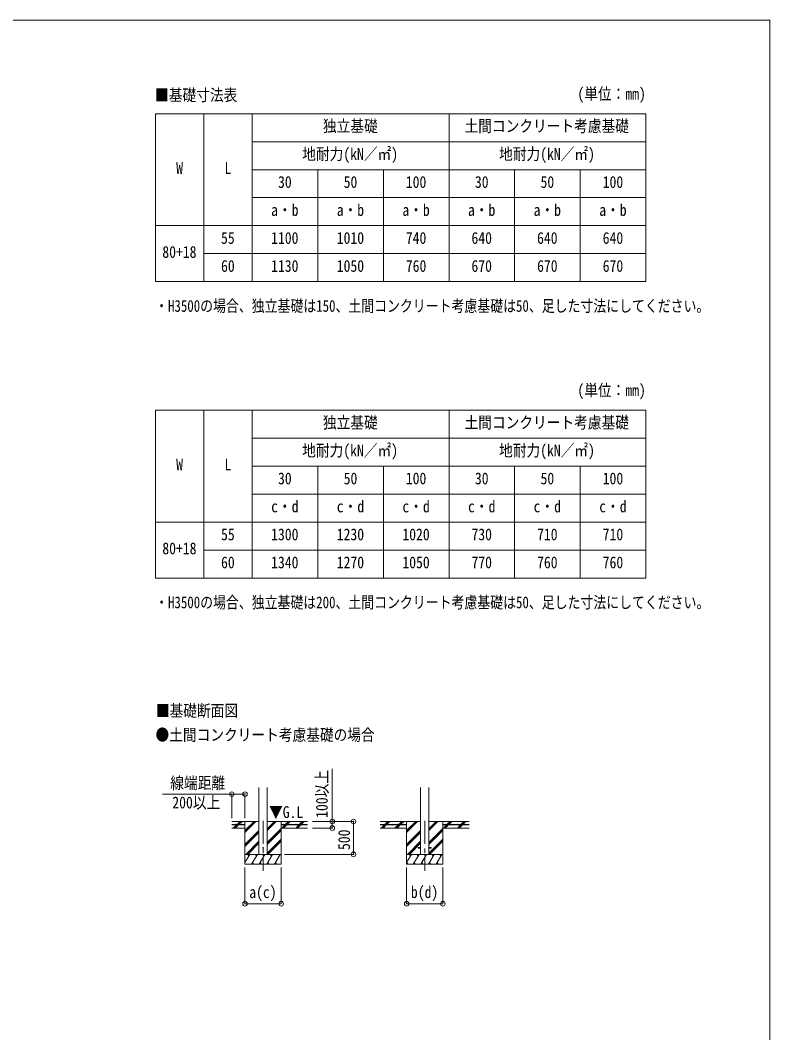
# Model space of a CAD drawing. Units: millimetres at full size, sheet at 1:70; details may follow other scales. Extents: x -19675 to 19675, y -13580 to 13580.
# Drawn here: x 7292 to 18685, y -1806 to 13580 of the extents above; entities that cross this region are included whole.
import ezdxf
from ezdxf.enums import TextEntityAlignment as Align

# ---------------------------------------------------------------- set-up
doc = ezdxf.new("R2010")
doc.units = ezdxf.units.MM
doc.header["$LTSCALE"] = 70
doc.header["$PDMODE"] = 32
doc.header["$PDSIZE"] = 70
doc.linetypes.add('CHAIN1', pattern=[8, 5, -1, 1, -1])
for name, color, linetype, lineweight in [('0-D', 7, 'Continuous', 9), ('0-E', 7, 'Continuous', 9), ('F-0', 7, 'Continuous', 9)]:
    doc.layers.add(name, color=color, linetype=linetype, lineweight=lineweight)
doc.styles.add('ＭＳ ゴシック', font='')
doc.styles.get('ＭＳ ゴシック').set_extended_font_data('MS Gothic')

msp = doc.modelspace()

# ---------------------------------------------------------------- linework, layer by layer
at = {"layer": '0-D'}
for p, q in [((9347.24, 12159.96), (16802.24, 12159.96)), ((9347.24, 12159.96), (9347.24, 9608.46)), ((10082.24, 12159.96), (10082.24, 9608.46)), ((10817.24, 12159.96), (10817.24, 9608.46)), ((13809.74, 12159.96), (13809.74, 9608.46)), ((16802.24, 12159.96), (16802.24, 9608.46)), ((10817.24, 11734.71), (16802.24, 11734.71)), ((10817.24, 11309.46), (16802.24, 11309.46)), ((11814.74, 11309.46), (11814.74, 9608.46)), ((12812.24, 11309.46), (12812.24, 9608.46)), ((14807.24, 11309.46), (14807.24, 9608.46)), ((15804.74, 11309.46), (15804.74, 9608.46)), ((10817.24, 10884.21), (16802.24, 10884.21)), ((9347.24, 10458.96), (16802.24, 10458.96)), ((10082.24, 10033.71), (16802.24, 10033.71)), ((9347.24, 9608.46), (16802.24, 9608.46)), ((9347.24, 7655.23), (16802.24, 7655.23)), ((9347.24, 7655.23), (9347.24, 5103.73)), ((10082.24, 7655.23), (10082.24, 5103.73)), ((10817.24, 7655.23), (10817.24, 5103.73)), ((13809.74, 7655.23), (13809.74, 5103.73)), ((16802.24, 7655.23), (16802.24, 5103.73)), ((10817.24, 7229.98), (16802.24, 7229.98)), ((10817.24, 6804.73), (16802.24, 6804.73)), ((11814.74, 6804.73), (11814.74, 5103.73)), ((12812.24, 6804.73), (12812.24, 5103.73)), ((14807.24, 6804.73), (14807.24, 5103.73)), ((15804.74, 6804.73), (15804.74, 5103.73)), ((10817.24, 6379.48), (16802.24, 6379.48)), ((9347.24, 5954.23), (16802.24, 5954.23)), ((10082.24, 5528.98), (16802.24, 5528.98)), ((9347.24, 5103.73), (16802.24, 5103.73))]:
    msp.add_line(p, q, dxfattribs=at)
at = {"layer": '0-E', "color": 6}
for p, q in [((12034.4, 2203.26), (12034.4, 1304.76)), ((10508.4, 1820.01), (10508.4, 1454.76)), ((10708.4, 1820.01), (10508.4, 1820.01)), ((10708.4, 1820.01), (10708.4, 1454.76)), ((12358.4, 1404.76), (11733.4, 1404.76)), ((12034.4, 1304.76), (11733.4, 1304.76)), ((10708.4, 154.76), (10708.4, 704.76)), ((11258.4, 154.76), (11258.4, 704.76)), ((13165.79, 154.76), (13165.79, 704.76)), ((13715.79, 154.76), (13715.79, 704.76)), ((10708.4, 154.76), (11258.4, 154.76)), ((13165.79, 154.76), (13715.79, 154.76))]:
    msp.add_line(p, q, dxfattribs=at)
at = {"layer": '0-E', "color": 4}
for p, q in [((10920.9, 904.76), (10920.9, 1922.85)), ((11045.9, 904.76), (11045.9, 1922.85)), ((13378.29, 1922.85), (13378.29, 904.76)), ((13503.29, 1922.85), (13503.29, 904.76)), ((13340.79, 1009.26), (13340.79, 1000.26)), ((13340.79, 1009.26), (13378.29, 1009.26)), ((13340.79, 1000.26), (13378.29, 1000.26)), ((13503.29, 1009.26), (13540.79, 1009.26)), ((13503.29, 1000.26), (13540.79, 1000.26)), ((13540.79, 1009.26), (13540.79, 1000.26))]:
    msp.add_line(p, q, dxfattribs=at)
at = {"layer": '0-E', "color": 6, "lineweight": 18}
msp.add_line((10508.4, 1820.01), (9455.56, 1820.01), dxfattribs=at)
at = {"layer": '0-E'}
for p, q in [((10920.9, 1404.76), (10508.4, 1404.76)), ((10587.37, 1357.26), (10634.87, 1404.76)), ((10601.51, 1357.26), (10649.01, 1404.76)), ((10615.65, 1357.26), (10663.15, 1404.76)), ((10708.4, 1404.76), (10708.4, 754.76)), ((10708.4, 1237.88), (10875.28, 1404.76)), ((10708.4, 1252.02), (10861.14, 1404.76)), ((10708.4, 1266.16), (10847, 1404.76)), ((11045.9, 1267.01), (11183.65, 1404.76)), ((11045.9, 1281.15), (11169.51, 1404.76)), ((11045.9, 1295.29), (11155.37, 1404.76)), ((11045.9, 1404.76), (11658.4, 1404.76)), ((11258.4, 1404.76), (11258.4, 754.76)), ((11320, 1357.26), (11367.5, 1404.76)), ((11334.14, 1357.26), (11381.64, 1404.76)), ((11348.28, 1357.26), (11395.78, 1404.76)), ((11532.13, 1357.26), (11579.63, 1404.76)), ((11546.27, 1357.26), (11593.77, 1404.76)), ((11560.41, 1357.26), (11607.91, 1404.76)), ((13378.29, 1404.76), (12765.79, 1404.76)), ((12832.62, 1357.26), (12880.12, 1404.76)), ((12851.62, 1362.11), (12894.26, 1404.76)), ((12860.91, 1357.26), (12908.41, 1404.76)), ((13044.75, 1357.26), (13092.25, 1404.76)), ((13058.9, 1357.26), (13106.4, 1404.76)), ((13073.04, 1357.26), (13120.54, 1404.76)), ((13165.79, 1404.76), (13165.79, 754.76)), ((13165.79, 1237.88), (13332.67, 1404.76)), ((13165.79, 1252.02), (13318.53, 1404.76)), ((13165.79, 1266.16), (13304.39, 1404.76)), ((13503.29, 1267.01), (13641.04, 1404.76)), ((13503.29, 1281.15), (13626.9, 1404.76)), ((13503.29, 1295.29), (13612.75, 1404.76)), ((13503.29, 1404.76), (14115.79, 1404.76)), ((13715.79, 1404.76), (13715.79, 754.76)), ((13777.39, 1357.26), (13824.89, 1404.76)), ((13791.53, 1357.26), (13839.03, 1404.76)), ((13805.67, 1357.26), (13853.17, 1404.76)), ((13989.52, 1357.26), (14037.02, 1404.76)), ((14003.66, 1357.26), (14051.16, 1404.76)), ((14017.8, 1357.26), (14065.3, 1404.76)), ((10708.4, 1304.76), (10508.4, 1304.76)), ((10536.27, 1306.16), (10582.37, 1352.26)), ((10549.01, 1304.76), (10596.51, 1352.26)), ((10563.15, 1304.76), (10610.65, 1352.26)), ((10708.4, 1054.03), (10920.9, 1266.53)), ((10708.4, 1039.89), (10920.9, 1252.39)), ((10708.4, 1025.75), (10920.9, 1238.24)), ((11045.9, 1083.16), (11258.4, 1295.66)), ((11045.9, 1069.02), (11258.4, 1281.52)), ((11045.9, 1054.88), (11258.4, 1267.38)), ((11258.4, 1304.76), (11658.4, 1304.76)), ((11267.5, 1304.76), (11315, 1352.26)), ((11281.64, 1304.76), (11329.14, 1352.26)), ((11295.78, 1304.76), (11343.28, 1352.26)), ((11479.63, 1304.76), (11527.13, 1352.26)), ((11493.77, 1304.76), (11541.27, 1352.26)), ((11507.91, 1304.76), (11555.41, 1352.26)), ((13165.79, 1304.76), (12765.79, 1304.76)), ((12780.12, 1304.76), (12827.62, 1352.26)), ((12794.26, 1304.76), (12841.76, 1352.26)), ((12808.41, 1304.76), (12855.91, 1352.26)), ((12993.66, 1306.16), (13039.75, 1352.26)), ((13006.4, 1304.76), (13053.9, 1352.26)), ((13020.54, 1304.76), (13068.04, 1352.26)), ((13165.79, 1054.03), (13378.29, 1266.53)), ((13165.79, 1039.89), (13378.29, 1252.39)), ((13165.79, 1025.75), (13378.29, 1238.24)), ((13503.29, 1083.16), (13715.79, 1295.66)), ((13503.29, 1069.02), (13715.79, 1281.52)), ((13503.29, 1054.88), (13715.79, 1267.38)), ((13715.79, 1304.76), (14115.79, 1304.76)), ((13724.89, 1304.76), (13772.39, 1352.26)), ((13739.03, 1304.76), (13786.53, 1352.26)), ((13753.17, 1304.76), (13800.67, 1352.26)), ((13937.02, 1304.76), (13984.52, 1352.26)), ((13951.16, 1304.76), (13998.66, 1352.26)), ((13965.3, 1304.76), (14012.8, 1352.26)), ((10721.26, 904.76), (10920.9, 1104.4)), ((10735.4, 904.76), (10920.9, 1090.25)), ((11045.9, 921.03), (11258.4, 1133.53)), ((11045.9, 906.89), (11258.4, 1119.39)), ((11057.91, 904.76), (11258.4, 1105.25)), ((13178.65, 904.76), (13378.29, 1104.4)), ((13192.79, 904.76), (13378.29, 1090.25)), ((13503.29, 921.03), (13715.79, 1133.53)), ((13503.29, 906.89), (13715.79, 1119.39)), ((13515.3, 904.76), (13715.79, 1105.25)), ((10749.54, 904.76), (10920.9, 1076.11)), ((13206.93, 904.76), (13378.29, 1076.11)), ((11258.4, 904.76), (10708.4, 904.76)), ((10708.4, 779.31), (10780.83, 904.76)), ((10765.83, 878.77), (10750.83, 904.76)), ((10809.7, 754.76), (10896.3, 904.76)), ((10824.7, 780.74), (10839.69, 754.76)), ((10881.3, 878.78), (10866.3, 904.76)), ((10925.17, 754.76), (11011.77, 904.76)), ((10940.17, 780.74), (10955.16, 754.76)), ((10996.77, 878.77), (10981.77, 904.76)), ((11040.64, 754.76), (11127.24, 904.76)), ((11055.64, 780.74), (11070.64, 754.76)), ((11112.24, 878.77), (11097.24, 904.76)), ((11156.11, 754.76), (11242.71, 904.76)), ((11171.11, 780.74), (11186.1, 754.76)), ((11212.71, 904.76), (11212.71, 904.76)), ((13715.79, 904.76), (13165.79, 904.76)), ((13165.79, 779.31), (13238.22, 904.76)), ((13166.61, 780.74), (13181.61, 754.76)), ((13223.22, 878.77), (13208.22, 904.76)), ((13267.09, 754.76), (13353.69, 904.76)), ((13282.08, 780.74), (13297.08, 754.76)), ((13338.69, 878.78), (13323.69, 904.76)), ((13382.56, 754.76), (13469.16, 904.76)), ((13397.55, 780.74), (13412.55, 754.76)), ((13454.16, 878.77), (13439.16, 904.76)), ((13498.03, 754.76), (13584.63, 904.76)), ((13513.03, 780.74), (13528.02, 754.76)), ((13569.63, 878.77), (13554.63, 904.76)), ((13613.5, 754.76), (13700.1, 904.76)), ((13628.49, 780.74), (13643.49, 754.76)), ((13685.1, 878.78), (13670.1, 904.76)), ((10708.4, 754.76), (11258.4, 754.76)), ((13165.79, 754.76), (13715.79, 754.76))]:
    msp.add_line(p, q, dxfattribs=at)
at = {"layer": '0-E', "linetype": 'CHAIN1'}
for p, q in [((10983.4, 1413.97), (10983.4, 654.76)), ((13440.79, 1413.97), (13440.79, 654.76))]:
    msp.add_line(p, q, dxfattribs=at)
at = {"layer": '0-E', "color": 3}
for p, q in [((10708.4, 1357.26), (10508.4, 1357.26)), ((10708.4, 1352.26), (10508.4, 1352.26)), ((10708.4, 1357.26), (10708.4, 1352.26)), ((11258.4, 1357.26), (11658.4, 1357.26)), ((11258.4, 1357.26), (11258.4, 1352.26)), ((11258.4, 1352.26), (11658.4, 1352.26)), ((13165.79, 1357.26), (12765.79, 1357.26)), ((13165.79, 1352.26), (12765.79, 1352.26)), ((12846.76, 1357.26), (12848.43, 1358.92)), ((13165.79, 1357.26), (13165.79, 1352.26)), ((13715.79, 1357.26), (14115.79, 1357.26)), ((13715.79, 1357.26), (13715.79, 1352.26)), ((13715.79, 1352.26), (14115.79, 1352.26))]:
    msp.add_line(p, q, dxfattribs=at)
at = {"layer": '0-E', "color": 6}
msp.add_lwpolyline([(12358.4, 1404.76), (12358.4, 904.76), (11308.4, 904.76)], dxfattribs=at)
at = {"layer": '0-E', "color": 3}
for centre in [(10573.4, 1359.76), (10663.4, 1359.76), (11303.4, 1359.76), (11393.4, 1359.76), (11483.4, 1359.76), (11573.4, 1359.76), (12850.79, 1359.76), (12940.79, 1359.76), (13030.79, 1359.76), (13120.79, 1359.76), (13760.79, 1359.76), (13850.79, 1359.76), (13940.79, 1359.76), (14030.79, 1359.76)]:
    msp.add_circle(centre, 2.5, dxfattribs=at)
at = {"layer": '0-E'}
msp.add_circle((10983.4, 1004.76), 5, dxfattribs=at)
at = {"layer": '0-E', "color": 6}
for p in [(10508.4, 1820.01), (10708.4, 1820.01), (12034.4, 1404.76), (12358.4, 1404.76), (12034.4, 1304.76), (12358.4, 904.76), (10708.4, 154.76), (11258.4, 154.76), (13165.79, 154.76), (13715.79, 154.76)]:
    msp.add_point(p, dxfattribs=at)
at = {"layer": 'F-0', "color": 5, "lineweight": 5}
for p, q in [((-19674.8, 13580), (18685.2, 13580)), ((18685.2, 13580), (18685.2, -13580))]:
    msp.add_line(p, q, dxfattribs=at)

# ---------------------------------------------------------------- texts
at = {"layer": '0-D', "style": 'ＭＳ ゴシック'}
for s, width, p in [('■基礎寸法表', 0.85, (9342.56, 12299.55)), ('(単位：mm)', 0.85, (15761.4, 12318.63)), ('独立基礎', 0.85, (11893.49, 11829.21)), ('土間コンクリート考慮基礎', 0.85, (14045.99, 11829.21)), ('地耐力(kN／㎡)', 0.85, (11578.49, 11403.96)), ('地耐力(kN／㎡)', 0.85, (14570.99, 11403.96)), ('W', 0.85, (9662.24, 11191.33)), ('L', 0.85, (10397.24, 11191.33)), ('30', 0.85, (11210.99, 10978.71)), ('50', 0.85, (12208.49, 10978.71)), ('100', 0.85, (13153.49, 10978.71)), ('30', 0.85, (14203.49, 10978.71)), ('50', 0.85, (15200.99, 10978.71)), ('100', 0.85, (16145.99, 10978.71)), ('a・b', 0.85, (11105.99, 10553.46)), ('a・b', 0.85, (12103.49, 10553.46)), ('a・b', 0.85, (13100.99, 10553.46)), ('a・b', 0.85, (14098.49, 10553.46)), ('a・b', 0.85, (15095.99, 10553.46)), ('a・b', 0.85, (16093.49, 10553.46)), ('55', 0.85, (10344.74, 10128.21)), ('1100', 0.85, (11105.99, 10128.21)), ('1010', 0.85, (12103.49, 10128.21)), ('740', 0.85, (13153.49, 10128.21)), ('640', 0.85, (14150.99, 10128.21)), ('640', 0.85, (15148.49, 10128.21)), ('640', 0.85, (16145.99, 10128.21)), ('80+18', 0.85, (9452.24, 9915.58)), ('60', 0.85, (10344.74, 9702.96)), ('1130', 0.85, (11105.99, 9702.96)), ('1050', 0.85, (12103.49, 9702.96)), ('760', 0.85, (13153.49, 9702.96)), ('670', 0.85, (14150.99, 9702.96)), ('670', 0.85, (15148.49, 9702.96)), ('670', 0.85, (16145.99, 9702.96)), ('・H3500の場合、独立基礎は150、土間コンクリート考慮基礎は50、足した寸法にしてください。', 0.8, (9342.56, 9095.58)), ('(単位：mm)', 0.85, (15761.4, 7813.9)), ('独立基礎', 0.85, (11893.49, 7324.48)), ('土間コンクリート考慮基礎', 0.85, (14045.99, 7324.48)), ('地耐力(kN／㎡)', 0.85, (11578.49, 6899.23)), ('地耐力(kN／㎡)', 0.85, (14570.99, 6899.23)), ('W', 0.85, (9662.24, 6686.6)), ('L', 0.85, (10397.24, 6686.6)), ('30', 0.85, (11210.99, 6473.98)), ('50', 0.85, (12208.49, 6473.98)), ('100', 0.85, (13153.49, 6473.98)), ('30', 0.85, (14203.49, 6473.98)), ('50', 0.85, (15200.99, 6473.98)), ('100', 0.85, (16145.99, 6473.98)), ('c・d', 0.85, (11105.99, 6048.73)), ('c・d', 0.85, (12103.49, 6048.73)), ('c・d', 0.85, (13100.99, 6048.73)), ('c・d', 0.85, (14098.49, 6048.73)), ('c・d', 0.85, (15095.99, 6048.73)), ('c・d', 0.85, (16093.49, 6048.73)), ('55', 0.85, (10344.74, 5623.48)), ('1300', 0.85, (11105.99, 5623.48)), ('1230', 0.85, (12103.49, 5623.48)), ('1020', 0.85, (13100.99, 5623.48)), ('730', 0.85, (14150.99, 5623.48)), ('710', 0.85, (15148.49, 5623.48)), ('710', 0.85, (16145.99, 5623.48)), ('80+18', 0.85, (9452.24, 5410.85)), ('60', 0.85, (10344.74, 5198.23)), ('1340', 0.85, (11105.99, 5198.23)), ('1270', 0.85, (12103.49, 5198.23)), ('1050', 0.85, (13100.99, 5198.23)), ('770', 0.85, (14150.99, 5198.23)), ('760', 0.85, (15148.49, 5198.23)), ('760', 0.85, (16145.99, 5198.23)), ('・H3500の場合、独立基礎は200、土間コンクリート考慮基礎は50、足した寸法にしてください。', 0.8, (9342.56, 4590.85))]:
    msp.add_text(s, height=179.6, dxfattribs=dict(at, width=width)).set_placement(p, align=Align.BOTTOM_LEFT)
at = {"layer": '0-E', "style": 'ＭＳ ゴシック', "width": 0.85}
for s, p in [('■基礎断面図', (9353.47, 2944.91)), ('●土間コンクリート考慮基礎の場合', (9348.82, 2578)), ('線端距離', (9572.78, 1845.99)), ('200以上', (9603.95, 1549.55)), ('▼G.L', (11074.28, 1403.68)), ('a(c)', (10773.4, 187.51)), ('b(d)', (13230.79, 187.51))]:
    msp.add_text(s, height=179.6, dxfattribs=at).set_placement(p, align=Align.BOTTOM_LEFT)
for s, p in [('100以上', (12019.57, 1459.82)), ('500', (12357.96, 971.01))]:
    msp.add_text(s, height=179.6, rotation=90, dxfattribs=at).set_placement(p, align=Align.BOTTOM_LEFT)

doc.saveas('drawing.dxf')
